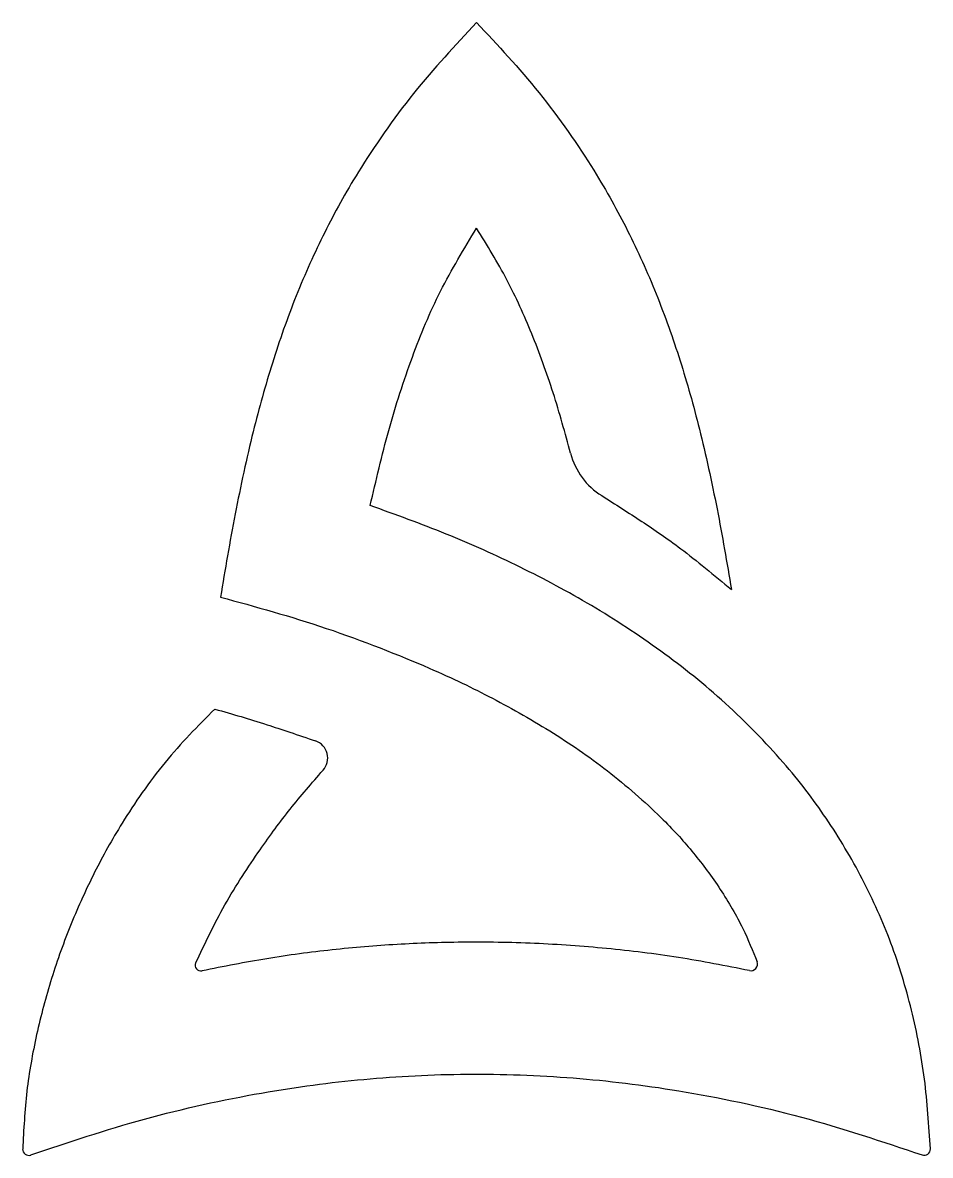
# Model space of a CAD drawing. Extents: x -90 to 90, y -85 to 140.
import ezdxf

# ---------------------------------------------------------------- set-up
doc = ezdxf.new("R2010")
doc.units = 0
doc.layers.add('VISIBLE', color=7, linetype='CONTINUOUS')

msp = doc.modelspace()

# ---------------------------------------------------------------- linework, layer by layer
at = {"layer": 'VISIBLE'}
for centre, radius, start, end in [((32.11, 57.94), 13.94, 194.4538, 238.2789), ((-33.06, -5.87), 3.59, 317.9556, 70.9034), ((-54.59, -46.89), 1.13, 156.9213, 282.0861), ((54.28, -46.64), 1.33, 257.9686, 20.4094), ((-88.65, -83.3), 1.23, 178.8377, 289.8587), ((88.61, -83.28), 1.23, 250.1488, 1.9935)]:
    msp.add_arc(centre, radius, start, end, dxfattribs=at)
for points, knots in [([(0, 139.72), (-4.23, 135.22), (-12.71, 126.19), (-23.56, 110.43), (-30.16, 98.39), (-35.91, 85.68), (-40.6, 72.29), (-44.39, 58.72), (-47.95, 42.37), (-49.79, 31.45), (-50.71, 25.99)], [0, 0, 0, 0, 0.136206, 0.273273, 0.389906, 0.506547, 0.624713, 0.742899, 0.871386, 1, 1, 1, 1]), ([(0, 139.72), (4.19, 135.26), (12.6, 126.31), (23.38, 110.72), (29.99, 98.73), (35.74, 86.08), (40.45, 72.76), (44.26, 59.24), (47.75, 43.39), (49.56, 32.79), (50.46, 27.49)], [0, 0, 0, 0, 0.136394, 0.273633, 0.390765, 0.507905, 0.626577, 0.745268, 0.872572, 1, 1, 1, 1]), ([(-21.06, 44.12), (-19.91, 49.08), (-17.62, 58.98), (-12.9, 73.57), (-7.46, 86.7), (-2.49, 94.91), (0, 99.03)], [0, 0, 0, 0, 0.254296, 0.508648, 0.75357, 1, 1, 1, 1]), ([(18.61, 54.46), (17.52, 58.46), (15.34, 66.45), (11.05, 78.17), (6.23, 88.9), (2.08, 95.65), (0, 99.03)], [0, 0, 0, 0, 0.253339, 0.506715, 0.752794, 1, 1, 1, 1]), ([(24.78, 46.08), (27.45, 44.38), (32.81, 40.97), (40.61, 35.64), (47.01, 30.34), (50.46, 27.49)], [0, 0, 0, 0, 0.315451, 0.630909, 1, 1, 1, 1]), ([(89.84, -83.24), (89.55, -78.62), (88.97, -69.39), (86.33, -55.7), (82.3, -42.41), (76.62, -29.69), (69.36, -17.59), (60.92, -6.5), (49.39, 5.27), (36.65, 15.49), (22.86, 24.51), (8.71, 32.07), (-5.96, 38.67), (-16.03, 42.31), (-21.06, 44.12)], [0, 0, 0, 0, 0.08, 0.160096, 0.240051, 0.320215, 0.400529, 0.48071, 0.567666, 0.654793, 0.74183, 0.827852, 0.913942, 1, 1, 1, 1]), ([(-50.71, 25.99), (-43.79, 24.1), (-29.96, 20.31), (-9.46, 12.19), (2.98, 6.21), (15.44, -0.86), (26.58, -8.56), (37.02, -17.86), (42.95, -24.51), (48.38, -31.75), (52.82, -39.45), (54.66, -44.02), (55.53, -46.18)], [0, 0, 0, 0, 0.130257, 0.260493, 0.364302, 0.468318, 0.572169, 0.675751, 0.758935, 0.842209, 0.925327, 1, 1, 1, 1]), ([(-51.84, 3.83), (-55.19, 0.45), (-61.93, -6.33), (-70.28, -18.57), (-75.7, -28.33), (-80.41, -38.65), (-84.3, -49.44), (-87.25, -60.58), (-89.27, -71.8), (-89.67, -79.44), (-89.87, -83.27)], [0, 0, 0, 0, 0.136282, 0.273895, 0.393899, 0.51391, 0.635638, 0.75736, 0.8784, 1, 1, 1, 1]), ([(-51.84, 3.83), (-50.07, 3.32), (-46.52, 2.31), (-41.31, 0.71), (-35.33, -1.31), (-31.88, -2.48)], [0, 0, 0, 0, 0.297171, 0.594339, 1, 1, 1, 1]), ([(-55.62, -46.45), (-53.8, -42.59), (-50.14, -34.87), (-43, -24.03), (-37.05, -15.96), (-32.61, -10.83), (-30.39, -8.27)], [0, 0, 0, 0, 0.265595, 0.531052, 0.765303, 1, 1, 1, 1]), ([(54.01, -47.94), (49.34, -47.02), (39.99, -45.19), (25.72, -43.46), (11.54, -42.44), (-2.82, -42.22), (-15.71, -42.67), (-28.64, -43.75), (-41.56, -45.45), (-50.09, -47.14), (-54.35, -47.99)], [0, 0, 0, 0, 0.127966, 0.256137, 0.3841, 0.512248, 0.63388, 0.755511, 0.877755, 1, 1, 1, 1]), ([(-88.23, -84.45), (-80.83, -81.95), (-66, -76.96), (-42.72, -71.9), (-22.43, -69.22), (-1.89, -68.14), (19.31, -68.93), (40.17, -71.45), (64.59, -76.52), (80.31, -81.79), (88.19, -84.44)], [0, 0, 0, 0, 0.127975, 0.256419, 0.375642, 0.494862, 0.615811, 0.736764, 0.868098, 1, 1, 1, 1])]:
    msp.add_open_spline(points, degree=3, knots=knots, dxfattribs=at)

doc.saveas('drawing.dxf')
